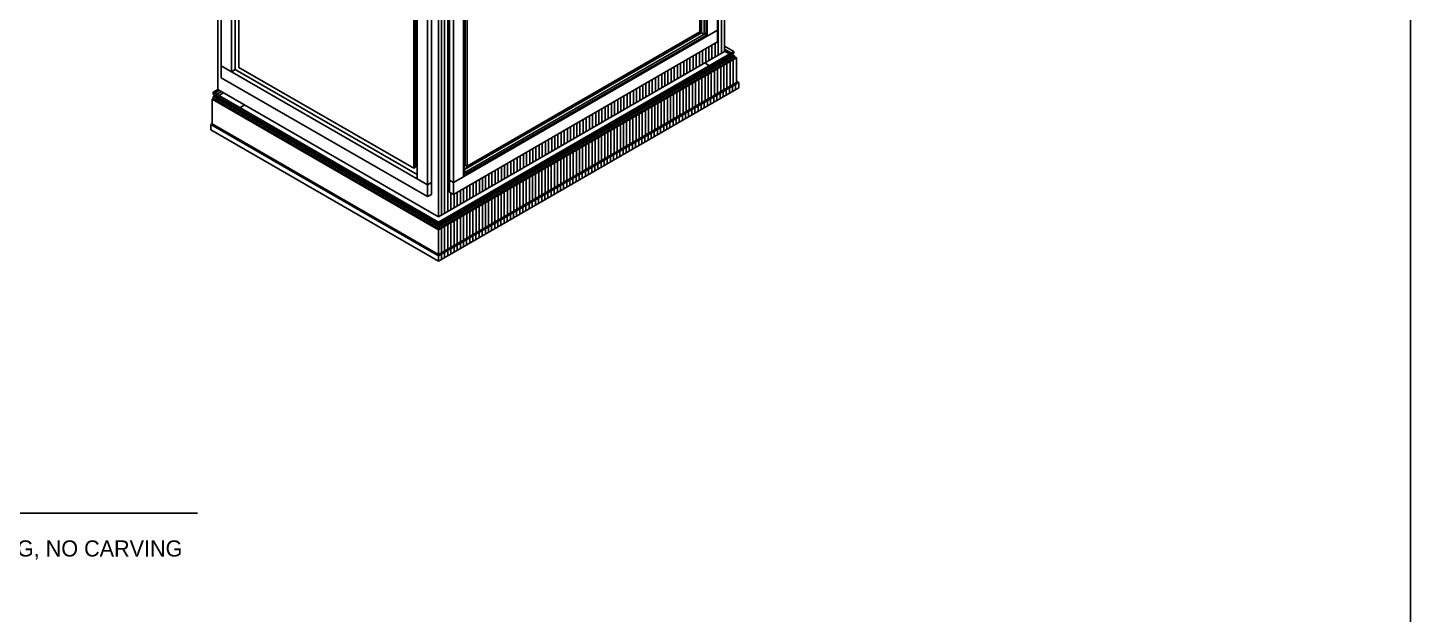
# Model space of a CAD drawing. Header units: inches. Extents: x 0.3 to 16.2, y 0.3 to 11.4.
# Drawn here: x 12.091 to 16.22, y 6.292 to 8.045 of the extents above; entities that cross this region are included whole.
import ezdxf

# ---------------------------------------------------------------- set-up
doc = ezdxf.new("R2010")
doc.units = ezdxf.units.IN
doc.header["$LTSCALE"] = 0.009843
doc.header["$MEASUREMENT"] = 0
doc.layers.add('GEOMETRY', color=7, linetype='Continuous')
doc.layers.add('TEXT', color=7, linetype='Continuous')

msp = doc.modelspace()

# ---------------------------------------------------------------- linework, layer by layer
at = {"layer": 'GEOMETRY'}
for p, q in [((14.1535, 7.963), (14.1535, 8.6925)), ((14.163, 7.9685), (14.163, 8.698)), ((14.1724, 7.9736), (14.1724, 8.7035)), ((12.6591, 7.8602), (12.6591, 8.5902)), ((14.1512, 8.0374), (14.1512, 8.5913)), ((14.0984, 8.0327), (14.0984, 8.5488)), ((14.1031, 8.0299), (14.1031, 8.561)), ((14.111, 8.0252), (14.111, 8.5657)), ((14.1169, 8.0287), (14.1169, 8.5689)), ((14.1205, 8.0201), (14.1205, 8.574)), ((12.6685, 7.9311), (12.6685, 8.485)), ((12.6992, 7.9134), (12.6992, 8.4673)), ((12.711, 7.9201), (12.711, 8.4606)), ((12.7217, 7.9264), (12.7217, 8.4421)), ((13.3362, 7.4909), (13.3362, 8.2209)), ((13.3457, 7.4965), (13.3457, 8.2264)), ((13.3177, 7.4803), (13.3177, 8.2134)), ((13.3272, 7.4858), (13.3272, 8.2154)), ((13.2437, 7.6248), (13.2437, 8.1409)), ((13.2492, 7.6283), (13.2492, 8.1441)), ((13.2539, 7.5929), (13.2539, 8.1469)), ((13.2965, 7.5823), (13.2965, 8.1358)), ((13.3504, 7.589), (13.3504, 8.1429)), ((13.3622, 7.5823), (13.3622, 8.1358)), ((13.3929, 7.5996), (13.3929, 8.1535)), ((13.3953, 7.6118), (13.3953, 8.1524)), ((13.3976, 7.635), (13.3976, 8.1508)), ((13.4035, 7.6315), (13.4035, 8.1476)), ((13.2846, 7.5752), (13.2846, 8.1291)), ((13.3622, 7.5823), (14.1512, 8.0374)), ((13.3622, 7.5823), (14.1512, 8.0374)), ((13.3929, 7.6106), (14.1169, 8.0287)), ((13.3929, 7.6106), (14.1169, 8.0287)), ((13.3929, 7.6039), (14.1169, 8.022)), ((14.1031, 8.0299), (13.3953, 7.6217)), ((13.4035, 7.6315), (14.0984, 8.0327)), ((14.0689, 8.0106), (14.0689, 8.0157)), ((14.0783, 8.0157), (14.0783, 8.0213)), ((14.0878, 8.0213), (14.0878, 8.0268)), ((14.0972, 8.0268), (14.0972, 8.0323)), ((14.1031, 8.0299), (14.111, 8.0252)), ((14.111, 8.0252), (14.1169, 8.0287)), ((14.1169, 8.022), (14.1169, 8.0287)), ((14.1169, 8.022), (14.1205, 8.0201)), ((14.1205, 8.0201), (14.1512, 8.0374)), ((14.1512, 8.0024), (14.1512, 8.0374)), ((13.3177, 7.4803), (14.1724, 7.9736)), ((13.3177, 7.4642), (14.2004, 7.9736)), ((13.3177, 7.4642), (14.2004, 7.9736)), ((13.3622, 7.5469), (14.1512, 8.0024)), ((13.9937, 7.9669), (13.9937, 7.9724)), ((14.0031, 7.9724), (14.0031, 7.978)), ((14.0126, 7.978), (14.0126, 7.9835)), ((14.022, 7.9835), (14.022, 7.989)), ((14.0315, 7.989), (14.0315, 7.9941)), ((14.0409, 7.9941), (14.0409, 7.9996)), ((14.0504, 7.9996), (14.0504, 8.0051)), ((14.0594, 8.0051), (14.0594, 8.0106)), ((14.0972, 7.9303), (14.0972, 7.9713)), ((14.1067, 7.9358), (14.1067, 7.9764)), ((14.1161, 7.9413), (14.1161, 7.9819)), ((14.1252, 7.9469), (14.1252, 7.9874)), ((14.1346, 7.952), (14.1346, 7.9929)), ((14.1441, 7.9575), (14.1441, 7.9984)), ((14.2004, 7.9736), (14.1724, 7.9902)), ((14.1929, 7.9693), (14.1724, 7.9811)), ((14.1906, 7.9681), (14.1724, 7.9783)), ((14.1878, 7.9661), (14.1724, 7.9752)), ((14.2004, 7.9685), (14.2004, 7.9736)), ((12.6685, 7.9311), (13.2846, 7.5752)), ((12.6685, 7.9311), (13.2846, 7.5752)), ((12.6685, 7.9311), (12.6992, 7.9134)), ((12.6685, 7.8957), (12.6685, 7.9311)), ((13.3177, 7.4587), (14.2004, 7.9685)), ((13.3177, 7.4551), (14.1945, 7.9614)), ((13.3177, 7.4512), (14.2016, 7.9614)), ((13.3177, 7.4512), (14.2016, 7.9614)), ((13.3177, 7.4445), (14.2016, 7.9547)), ((13.3177, 7.4409), (14.2075, 7.9547)), ((13.3177, 7.4409), (14.2075, 7.9547)), ((13.9189, 7.9236), (13.9189, 7.9291)), ((13.928, 7.9291), (13.928, 7.9346)), ((13.9374, 7.9346), (13.9374, 7.9402)), ((13.9469, 7.9402), (13.9469, 7.9453)), ((13.9563, 7.9453), (13.9563, 7.9508)), ((13.9657, 7.9508), (13.9657, 7.9563)), ((13.9752, 7.9563), (13.9752, 7.9618)), ((13.9846, 7.9618), (13.9846, 7.9673)), ((14.0315, 7.8925), (14.0315, 7.9331)), ((14.0409, 7.898), (14.0409, 7.9386)), ((14.0504, 7.9031), (14.0504, 7.9441)), ((14.0594, 7.9087), (14.0594, 7.9496)), ((14.0689, 7.9142), (14.0689, 7.9547)), ((14.0783, 7.9197), (14.0783, 7.9602)), ((14.0878, 7.9248), (14.0878, 7.9657)), ((14.1276, 7.9315), (14.1134, 7.9398)), ((14.1701, 7.8598), (14.1701, 7.9331)), ((14.1795, 7.8654), (14.1795, 7.9386)), ((14.189, 7.8705), (14.189, 7.9441)), ((14.1945, 7.9614), (14.1945, 7.965)), ((14.1988, 7.9598), (14.1945, 7.9622)), ((14.2016, 7.9614), (14.1953, 7.9654)), ((14.198, 7.876), (14.198, 7.9492)), ((14.2016, 7.9547), (14.2016, 7.9614)), ((14.2075, 7.9547), (14.2016, 7.9583)), ((14.2075, 7.8815), (14.2075, 7.9547)), ((12.6685, 7.8957), (13.2846, 7.5402)), ((12.6992, 7.9134), (12.711, 7.9201)), ((13.2539, 7.6067), (12.711, 7.9201)), ((12.7217, 7.9264), (13.2437, 7.6248)), ((13.8531, 7.8858), (13.8531, 7.8913)), ((13.8622, 7.8913), (13.8622, 7.8965)), ((13.8717, 7.8965), (13.8717, 7.902)), ((13.8811, 7.902), (13.8811, 7.9075)), ((13.8906, 7.9075), (13.8906, 7.913)), ((13.9, 7.913), (13.9, 7.9185)), ((13.9094, 7.9185), (13.9094, 7.9236)), ((13.9563, 7.8492), (13.9563, 7.8898)), ((13.9657, 7.8543), (13.9657, 7.8953)), ((13.9752, 7.8598), (13.9752, 7.9008)), ((13.9846, 7.8654), (13.9846, 7.9059)), ((13.9937, 7.8709), (13.9937, 7.9114)), ((14.0031, 7.876), (14.0031, 7.9169)), ((14.0126, 7.8815), (14.0126, 7.9224)), ((14.022, 7.887), (14.022, 7.9276)), ((14.0953, 7.8165), (14.0953, 7.8898)), ((14.1047, 7.822), (14.1047, 7.8953)), ((14.1138, 7.8276), (14.1138, 7.9008)), ((14.1232, 7.8327), (14.1232, 7.9059)), ((14.1327, 7.8382), (14.1327, 7.9114)), ((14.139, 7.9252), (14.1354, 7.9272)), ((14.1421, 7.8437), (14.1421, 7.9169)), ((14.1476, 7.9201), (14.1449, 7.9217)), ((14.1516, 7.8488), (14.1516, 7.9224)), ((14.1606, 7.8543), (14.1606, 7.9276)), ((12.6591, 7.8602), (12.6453, 7.8524)), ((12.6453, 7.8524), (13.3177, 7.4642)), ((12.6453, 7.8524), (13.3177, 7.4642)), ((12.6453, 7.8469), (12.6453, 7.8524)), ((12.6453, 7.8469), (13.3177, 7.4587)), ((12.6638, 7.8579), (12.6496, 7.8496)), ((12.6697, 7.8543), (12.6555, 7.8461)), ((12.6591, 7.8602), (13.3177, 7.4803)), ((12.6756, 7.8508), (12.6614, 7.8429)), ((13.3177, 7.3677), (14.2075, 7.8815)), ((13.3177, 7.3634), (14.2146, 7.8815)), ((13.3177, 7.3634), (14.2146, 7.8815)), ((13.3177, 7.3472), (14.2146, 7.8654)), ((13.778, 7.8425), (13.778, 7.8476)), ((13.7874, 7.8476), (13.7874, 7.8531)), ((13.7965, 7.8531), (13.7965, 7.8587)), ((13.8059, 7.8587), (13.8059, 7.8642)), ((13.8154, 7.8642), (13.8154, 7.8697)), ((13.8248, 7.8697), (13.8248, 7.8748)), ((13.8343, 7.8748), (13.8343, 7.8803)), ((13.8437, 7.8803), (13.8437, 7.8858)), ((13.8906, 7.811), (13.8906, 7.852)), ((13.9, 7.8165), (13.9, 7.8571)), ((13.9094, 7.822), (13.9094, 7.8626)), ((13.9189, 7.8272), (13.9189, 7.8681)), ((13.928, 7.8327), (13.928, 7.8736)), ((13.9374, 7.8382), (13.9374, 7.8787)), ((13.9469, 7.8437), (13.9469, 7.8843)), ((14.0295, 7.7787), (14.0295, 7.852)), ((14.039, 7.7843), (14.039, 7.8575)), ((14.0484, 7.7894), (14.0484, 7.863)), ((14.0579, 7.7949), (14.0579, 7.8681)), ((14.0669, 7.8004), (14.0669, 7.8736)), ((14.0764, 7.8059), (14.0764, 7.8791)), ((14.0858, 7.811), (14.0858, 7.8846)), ((14.1587, 7.8327), (14.1587, 7.8492)), ((14.1681, 7.8382), (14.1681, 7.8543)), ((14.1772, 7.8437), (14.1772, 7.8598)), ((14.1866, 7.8488), (14.1866, 7.8654)), ((14.1961, 7.8543), (14.1961, 7.8705)), ((14.2051, 7.8598), (14.2051, 7.876)), ((14.2146, 7.8815), (14.2075, 7.8854)), ((14.2146, 7.8654), (14.2146, 7.8815)), ((12.6445, 7.8331), (12.6417, 7.8311)), ((12.6417, 7.8311), (13.3177, 7.4409)), ((12.6417, 7.8311), (13.3177, 7.4409)), ((12.6417, 7.7579), (12.6417, 7.8311)), ((12.648, 7.8417), (12.6445, 7.8398)), ((12.6445, 7.8398), (13.3177, 7.4512)), ((12.6445, 7.8398), (13.3177, 7.4512)), ((12.6445, 7.8331), (12.6445, 7.8398)), ((12.6445, 7.8331), (13.3177, 7.4445)), ((12.648, 7.8417), (12.648, 7.8453)), ((12.648, 7.8417), (13.3177, 7.4551)), ((12.6539, 7.8382), (12.6504, 7.8362)), ((12.739, 7.8142), (12.7252, 7.8063)), ((13.7122, 7.8043), (13.7122, 7.8098)), ((13.7217, 7.8098), (13.7217, 7.8154)), ((13.7307, 7.8154), (13.7307, 7.8209)), ((13.7402, 7.8209), (13.7402, 7.826)), ((13.7496, 7.826), (13.7496, 7.8315)), ((13.7591, 7.8315), (13.7591, 7.837)), ((13.7685, 7.837), (13.7685, 7.8425)), ((13.8154, 7.7677), (13.8154, 7.8083)), ((13.8248, 7.7732), (13.8248, 7.8138)), ((13.8343, 7.7787), (13.8343, 7.8193)), ((13.8437, 7.7839), (13.8437, 7.8248)), ((13.8531, 7.7894), (13.8531, 7.8303)), ((13.8622, 7.7949), (13.8622, 7.8354)), ((13.8717, 7.8004), (13.8717, 7.8409)), ((13.8811, 7.8055), (13.8811, 7.8465)), ((13.9547, 7.7354), (13.9547, 7.8087)), ((13.9642, 7.7409), (13.9642, 7.8142)), ((13.9732, 7.7461), (13.9732, 7.8197)), ((13.9827, 7.7516), (13.9827, 7.8248)), ((13.9921, 7.7571), (13.9921, 7.8303)), ((14.0016, 7.7626), (14.0016, 7.8358)), ((14.011, 7.7677), (14.011, 7.8413)), ((14.0201, 7.7732), (14.0201, 7.8465)), ((14.0839, 7.7898), (14.0839, 7.8059)), ((14.0933, 7.7949), (14.0933, 7.8114)), ((14.1024, 7.8004), (14.1024, 7.8165)), ((14.1118, 7.8059), (14.1118, 7.822)), ((14.1213, 7.811), (14.1213, 7.8276)), ((14.1307, 7.8165), (14.1307, 7.8331)), ((14.1398, 7.822), (14.1398, 7.8382)), ((14.1492, 7.8276), (14.1492, 7.8437)), ((12.7079, 7.7965), (12.7051, 7.7945)), ((12.7173, 7.8016), (12.7138, 7.7996)), ((13.637, 7.761), (13.637, 7.7665)), ((13.6465, 7.7665), (13.6465, 7.772)), ((13.6559, 7.772), (13.6559, 7.7772)), ((13.665, 7.7772), (13.665, 7.7827)), ((13.6744, 7.7827), (13.6744, 7.7882)), ((13.6839, 7.7882), (13.6839, 7.7937)), ((13.6933, 7.7937), (13.6933, 7.7992)), ((13.7028, 7.7988), (13.7028, 7.8043)), ((13.7402, 7.7244), (13.7402, 7.765)), ((13.7496, 7.7299), (13.7496, 7.7705)), ((13.7591, 7.735), (13.7591, 7.776)), ((13.7685, 7.7406), (13.7685, 7.7815)), ((13.778, 7.7461), (13.778, 7.7866)), ((13.7874, 7.7516), (13.7874, 7.7921)), ((13.7965, 7.7567), (13.7965, 7.7976)), ((13.8059, 7.7622), (13.8059, 7.8031)), ((13.8795, 7.6921), (13.8795, 7.7654)), ((13.889, 7.6976), (13.889, 7.7709)), ((13.8984, 7.7031), (13.8984, 7.7764)), ((13.9079, 7.7083), (13.9079, 7.7815)), ((13.9173, 7.7138), (13.9173, 7.787)), ((13.9264, 7.7193), (13.9264, 7.7925)), ((13.9358, 7.7244), (13.9358, 7.798)), ((13.9453, 7.7299), (13.9453, 7.8031)), ((14.0185, 7.752), (14.0185, 7.7681)), ((14.028, 7.7571), (14.028, 7.7736)), ((14.037, 7.7626), (14.037, 7.7791)), ((14.0465, 7.7681), (14.0465, 7.7843)), ((14.0559, 7.7736), (14.0559, 7.7898)), ((14.065, 7.7787), (14.065, 7.7953)), ((14.0744, 7.7843), (14.0744, 7.8004)), ((12.6417, 7.7579), (12.6382, 7.7559)), ((12.6382, 7.7559), (13.3177, 7.3634)), ((12.6382, 7.7559), (13.3177, 7.3634)), ((12.6382, 7.7398), (12.6382, 7.7559)), ((12.6382, 7.7398), (13.3177, 7.3472)), ((12.6417, 7.7579), (13.3177, 7.3677)), ((13.5618, 7.7177), (13.5618, 7.7232)), ((13.5713, 7.7232), (13.5713, 7.7283)), ((13.5807, 7.7283), (13.5807, 7.7339)), ((13.5902, 7.7339), (13.5902, 7.7394)), ((13.5992, 7.7394), (13.5992, 7.7449)), ((13.6087, 7.7449), (13.6087, 7.7504)), ((13.6181, 7.7504), (13.6181, 7.7555)), ((13.6276, 7.7555), (13.6276, 7.761)), ((13.6744, 7.6862), (13.6744, 7.7272)), ((13.6839, 7.6917), (13.6839, 7.7327)), ((13.6933, 7.6972), (13.6933, 7.7378)), ((13.7028, 7.7028), (13.7028, 7.7433)), ((13.7122, 7.7079), (13.7122, 7.7488)), ((13.7217, 7.7134), (13.7217, 7.7543)), ((13.7307, 7.7189), (13.7307, 7.7594)), ((13.8142, 7.6543), (13.8142, 7.7276)), ((13.8236, 7.6598), (13.8236, 7.7331)), ((13.8327, 7.665), (13.8327, 7.7386)), ((13.8421, 7.6705), (13.8421, 7.7437)), ((13.8516, 7.676), (13.8516, 7.7492)), ((13.861, 7.6815), (13.861, 7.7547)), ((13.8705, 7.6866), (13.8705, 7.7602)), ((13.9437, 7.7087), (13.9437, 7.7252)), ((13.9531, 7.7142), (13.9531, 7.7303)), ((13.9622, 7.7197), (13.9622, 7.7358)), ((13.9717, 7.7248), (13.9717, 7.7413)), ((13.9811, 7.7303), (13.9811, 7.7465)), ((13.9906, 7.7358), (13.9906, 7.752)), ((13.9996, 7.7409), (13.9996, 7.7575)), ((14.0091, 7.7465), (14.0091, 7.7626)), ((13.4961, 7.6795), (13.4961, 7.685)), ((13.5055, 7.685), (13.5055, 7.6906)), ((13.515, 7.6906), (13.515, 7.6961)), ((13.5244, 7.6961), (13.5244, 7.7016)), ((13.5335, 7.7016), (13.5335, 7.7067)), ((13.5429, 7.7067), (13.5429, 7.7122)), ((13.5524, 7.7122), (13.5524, 7.7177)), ((13.5992, 7.6429), (13.5992, 7.6839)), ((13.6087, 7.6484), (13.6087, 7.689)), ((13.6181, 7.6539), (13.6181, 7.6945)), ((13.6276, 7.6591), (13.6276, 7.7)), ((13.637, 7.6646), (13.637, 7.7055)), ((13.6465, 7.6701), (13.6465, 7.7106)), ((13.6559, 7.6756), (13.6559, 7.7161)), ((13.665, 7.6811), (13.665, 7.7217)), ((13.739, 7.611), (13.739, 7.6843)), ((13.7484, 7.6165), (13.7484, 7.6898)), ((13.7579, 7.6217), (13.7579, 7.6953)), ((13.7673, 7.6272), (13.7673, 7.7004)), ((13.7768, 7.6327), (13.7768, 7.7059)), ((13.7858, 7.6382), (13.7858, 7.7114)), ((13.7953, 7.6433), (13.7953, 7.7169)), ((13.8047, 7.6488), (13.8047, 7.722)), ((13.8689, 7.6654), (13.8689, 7.6819)), ((13.8783, 7.6709), (13.8783, 7.6874)), ((13.8874, 7.6764), (13.8874, 7.6925)), ((13.8969, 7.6819), (13.8969, 7.698)), ((13.9063, 7.687), (13.9063, 7.7035)), ((13.9157, 7.6925), (13.9157, 7.7087)), ((13.9248, 7.698), (13.9248, 7.7142)), ((13.9343, 7.7031), (13.9343, 7.7197)), ((13.4209, 7.6362), (13.4209, 7.6417)), ((13.4303, 7.6417), (13.4303, 7.6472)), ((13.4398, 7.6472), (13.4398, 7.6528)), ((13.4492, 7.6528), (13.4492, 7.6579)), ((13.4587, 7.6579), (13.4587, 7.6634)), ((13.4677, 7.6634), (13.4677, 7.6689)), ((13.4772, 7.6689), (13.4772, 7.6744)), ((13.4866, 7.6744), (13.4866, 7.6795)), ((13.5244, 7.5996), (13.5244, 7.6402)), ((13.5335, 7.6051), (13.5335, 7.6457)), ((13.5429, 7.6106), (13.5429, 7.6512)), ((13.5524, 7.6157), (13.5524, 7.6567)), ((13.5618, 7.6213), (13.5618, 7.6622)), ((13.5713, 7.6268), (13.5713, 7.6673)), ((13.5807, 7.6323), (13.5807, 7.6728)), ((13.5902, 7.6374), (13.5902, 7.6783)), ((13.6642, 7.5677), (13.6642, 7.6409)), ((13.6736, 7.5732), (13.6736, 7.6465)), ((13.6831, 7.5787), (13.6831, 7.652)), ((13.6925, 7.5839), (13.6925, 7.6571)), ((13.7016, 7.5894), (13.7016, 7.6626)), ((13.711, 7.5949), (13.711, 7.6681)), ((13.7205, 7.6), (13.7205, 7.6736)), ((13.7299, 7.6055), (13.7299, 7.6787)), ((13.8035, 7.628), (13.8035, 7.6441)), ((13.813, 7.6331), (13.813, 7.6496)), ((13.822, 7.6386), (13.822, 7.6547)), ((13.8315, 7.6441), (13.8315, 7.6602)), ((13.8409, 7.6492), (13.8409, 7.6657)), ((13.8504, 7.6547), (13.8504, 7.6709)), ((13.8594, 7.6602), (13.8594, 7.6764)), ((13.2437, 7.6248), (13.2492, 7.6283)), ((13.3622, 7.5823), (13.3929, 7.5996)), ((13.3929, 7.6106), (13.3953, 7.6118)), ((13.3976, 7.635), (13.4035, 7.6315)), ((13.402, 7.6256), (13.402, 7.6323)), ((13.4114, 7.6311), (13.4114, 7.6362)), ((13.4587, 7.5618), (13.4587, 7.6024)), ((13.4677, 7.5669), (13.4677, 7.6079)), ((13.4772, 7.5724), (13.4772, 7.6134)), ((13.4866, 7.578), (13.4866, 7.6185)), ((13.4961, 7.5835), (13.4961, 7.624)), ((13.5055, 7.5886), (13.5055, 7.6295)), ((13.515, 7.5941), (13.515, 7.635)), ((13.5988, 7.5299), (13.5988, 7.6031)), ((13.6079, 7.5354), (13.6079, 7.6087)), ((13.6173, 7.5406), (13.6173, 7.6142)), ((13.6268, 7.5461), (13.6268, 7.6193)), ((13.6362, 7.5516), (13.6362, 7.6248)), ((13.6457, 7.5571), (13.6457, 7.6303)), ((13.6547, 7.5622), (13.6547, 7.6358)), ((13.7287, 7.5846), (13.7287, 7.6008)), ((13.7382, 7.5902), (13.7382, 7.6063)), ((13.7472, 7.5953), (13.7472, 7.6118)), ((13.7567, 7.6008), (13.7567, 7.6169)), ((13.7661, 7.6063), (13.7661, 7.6224)), ((13.7756, 7.6114), (13.7756, 7.628)), ((13.7846, 7.6169), (13.7846, 7.6335)), ((13.7941, 7.6224), (13.7941, 7.6386)), ((13.2539, 7.5929), (13.2846, 7.5752)), ((13.2846, 7.5752), (13.2965, 7.5823)), ((13.2846, 7.5752), (13.2965, 7.5823)), ((13.2846, 7.5752), (13.2965, 7.5823)), ((13.2846, 7.5402), (13.2846, 7.5752)), ((13.2965, 7.5469), (13.2965, 7.5823)), ((13.3504, 7.589), (13.3622, 7.5823)), ((13.3504, 7.589), (13.3622, 7.5823)), ((13.3504, 7.589), (13.3622, 7.5823)), ((13.3504, 7.5535), (13.3504, 7.589)), ((13.3622, 7.5469), (13.3622, 7.5823)), ((13.3835, 7.5181), (13.3835, 7.5591)), ((13.3929, 7.5236), (13.3929, 7.5646)), ((13.402, 7.5291), (13.402, 7.5697)), ((13.4114, 7.5346), (13.4114, 7.5752)), ((13.4209, 7.5398), (13.4209, 7.5807)), ((13.4303, 7.5453), (13.4303, 7.5862)), ((13.4398, 7.5508), (13.4398, 7.5913)), ((13.4492, 7.5563), (13.4492, 7.5969)), ((13.5236, 7.4866), (13.5236, 7.5598)), ((13.5331, 7.4921), (13.5331, 7.5654)), ((13.5425, 7.4972), (13.5425, 7.5709)), ((13.552, 7.5028), (13.552, 7.576)), ((13.561, 7.5083), (13.561, 7.5815)), ((13.5705, 7.5138), (13.5705, 7.587)), ((13.5799, 7.5189), (13.5799, 7.5925)), ((13.5894, 7.5244), (13.5894, 7.5976)), ((13.6539, 7.5413), (13.6539, 7.5579)), ((13.6634, 7.5469), (13.6634, 7.563)), ((13.6728, 7.5524), (13.6728, 7.5685)), ((13.6819, 7.5575), (13.6819, 7.574)), ((13.6913, 7.563), (13.6913, 7.5795)), ((13.7008, 7.5685), (13.7008, 7.5846)), ((13.7102, 7.574), (13.7102, 7.5902)), ((13.7193, 7.5791), (13.7193, 7.5957)), ((13.2846, 7.5402), (13.2965, 7.5469)), ((13.3504, 7.5535), (13.3622, 7.5469)), ((13.3551, 7.502), (13.3551, 7.5508)), ((13.3646, 7.5075), (13.3646, 7.548)), ((13.374, 7.513), (13.374, 7.5535)), ((13.4488, 7.4433), (13.4488, 7.5165)), ((13.4583, 7.4488), (13.4583, 7.522)), ((13.4673, 7.4543), (13.4673, 7.5276)), ((13.4768, 7.4594), (13.4768, 7.5327)), ((13.4862, 7.465), (13.4862, 7.5382)), ((13.4957, 7.4705), (13.4957, 7.5437)), ((13.5051, 7.4756), (13.5051, 7.5492)), ((13.5142, 7.4811), (13.5142, 7.5543)), ((13.5886, 7.5035), (13.5886, 7.5201)), ((13.598, 7.5091), (13.598, 7.5252)), ((13.6071, 7.5146), (13.6071, 7.5307)), ((13.6165, 7.5201), (13.6165, 7.5362)), ((13.626, 7.5252), (13.626, 7.5417)), ((13.6354, 7.5307), (13.6354, 7.5469)), ((13.6445, 7.5362), (13.6445, 7.5524)), ((13.3831, 7.4055), (13.3831, 7.4787)), ((13.3925, 7.411), (13.3925, 7.4843)), ((13.402, 7.4161), (13.402, 7.4898)), ((13.4114, 7.4217), (13.4114, 7.4949)), ((13.4205, 7.4272), (13.4205, 7.5004)), ((13.4299, 7.4327), (13.4299, 7.5059)), ((13.4394, 7.4378), (13.4394, 7.5114)), ((13.5138, 7.4606), (13.5138, 7.4768)), ((13.5232, 7.4657), (13.5232, 7.4823)), ((13.5327, 7.4713), (13.5327, 7.4878)), ((13.5417, 7.4768), (13.5417, 7.4929)), ((13.5512, 7.4823), (13.5512, 7.4984)), ((13.5606, 7.4874), (13.5606, 7.5039)), ((13.5701, 7.4929), (13.5701, 7.5091)), ((13.5791, 7.4984), (13.5791, 7.5146)), ((13.3177, 7.4587), (13.3177, 7.4642)), ((13.3177, 7.4551), (13.3177, 7.4618)), ((13.3177, 7.4445), (13.3177, 7.4512)), ((13.3177, 7.3677), (13.3177, 7.4409)), ((13.3268, 7.3728), (13.3268, 7.4465)), ((13.3362, 7.3783), (13.3362, 7.4516)), ((13.3457, 7.3839), (13.3457, 7.4571)), ((13.3551, 7.3894), (13.3551, 7.4626)), ((13.3646, 7.3945), (13.3646, 7.4681)), ((13.3736, 7.4), (13.3736, 7.4732)), ((13.439, 7.4173), (13.439, 7.4339)), ((13.4484, 7.4228), (13.4484, 7.439)), ((13.4579, 7.4283), (13.4579, 7.4445)), ((13.4669, 7.4335), (13.4669, 7.45)), ((13.4764, 7.439), (13.4764, 7.4551)), ((13.4858, 7.4445), (13.4858, 7.4606)), ((13.4953, 7.4496), (13.4953, 7.4661)), ((13.5043, 7.4551), (13.5043, 7.4713)), ((13.3736, 7.3795), (13.3736, 7.3961)), ((13.3831, 7.385), (13.3831, 7.4012)), ((13.3925, 7.3906), (13.3925, 7.4067)), ((13.4016, 7.3957), (13.4016, 7.4122)), ((13.411, 7.4012), (13.411, 7.4173)), ((13.4205, 7.4067), (13.4205, 7.4228)), ((13.4295, 7.4118), (13.4295, 7.4283)), ((13.3177, 7.3472), (13.3177, 7.3634)), ((13.3268, 7.3528), (13.3268, 7.3689)), ((13.3362, 7.3579), (13.3362, 7.3744)), ((13.3457, 7.3634), (13.3457, 7.3795)), ((13.3551, 7.3689), (13.3551, 7.385)), ((13.3642, 7.3744), (13.3642, 7.3906)), ((9.8425, 6.5945), (12.5984, 6.5945))]:
    msp.add_line(p, q, dxfattribs=at)
msp.add_lwpolyline([(0.315, 11.378), (16.2205, 11.378), (16.2205, 0.315), (0.315, 0.315), (0.315, 11.378)], dxfattribs=at)

# ---------------------------------------------------------------- texts
at = {"layer": 'TEXT'}
msp.add_text('FRONT RIGHT · APPROX 1:4 · PLAIN SQUARE CORNER — NO MOULDING, NO CARVING', height=0.048189, dxfattribs=at).set_placement((9.8425, 6.4646))

doc.saveas('drawing.dxf')
